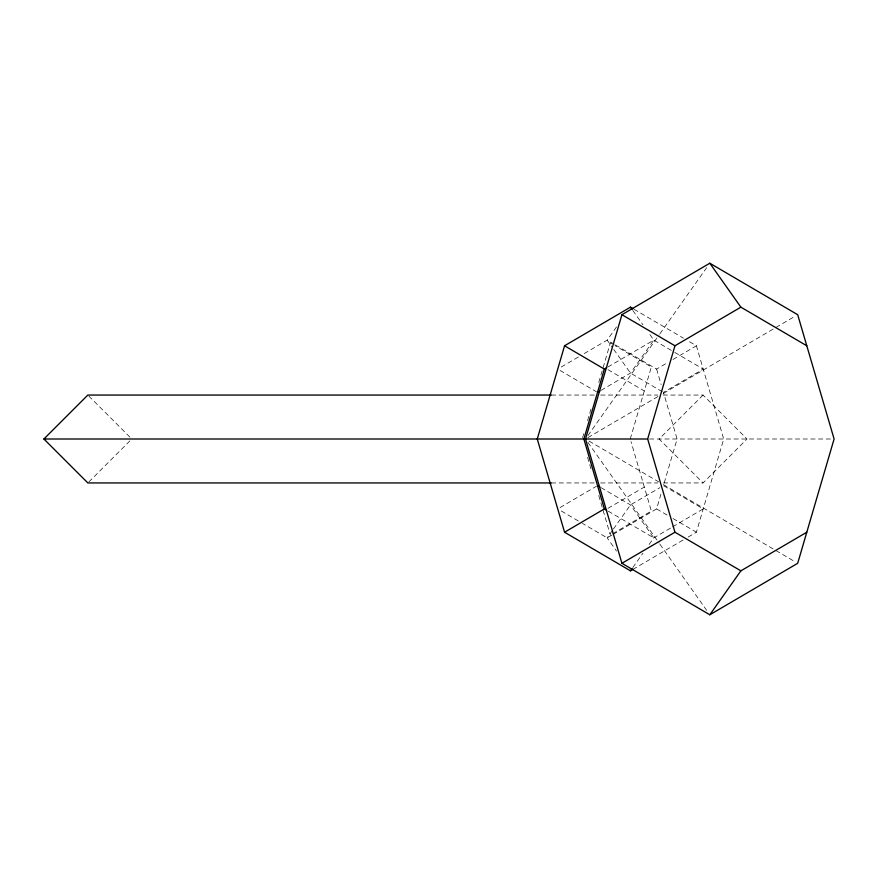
<?xml version="1.0" encoding="UTF-8"?>
<svg xmlns="http://www.w3.org/2000/svg" width="878" height="878" viewBox="0 0 878 878"><rect width="100%" height="100%" fill="white"/><g stroke="black" fill="none" stroke-linecap="round" stroke-linejoin="round"><path stroke-width="0.66" stroke-dasharray="4.39 3.29" d="M582.586 437.683L583.738 433.732M587.569 420.661L591.41 407.557M598.774 382.402L610.342 342.914L613.854 344.966M630.239 439L651.355 366.938L615.028 345.658M613.063 534.428L656.612 508.911L661.167 493.381M688.154 537.051L696.397 532.222L723.702 439L696.397 345.778L688.154 340.949M616.499 326.945L607.181 340.126L582.454 354.602M587.887 435.642L659.137 334.88M659.938 333.761L706.636 267.702M612.614 530.18L607.181 537.874L616.499 551.055M613.393 529.083L630.481 504.916L659.905 487.674M632.808 567.539L642.915 553.25M649.127 544.47L653.781 537.874L671.44 527.535M88.799 481.989L129.878 440.91M703.058 395.056L659.115 439L703.058 482.944L747.002 439L703.058 395.056L663.307 395.056M561.272 367.015L581.28 355.294M607.883 367.015L653.781 340.126L671.44 350.465M601.057 390.326L630.481 373.084L653.781 340.126L649.127 333.53M615.412 344.955L656.612 369.089L668.312 362.23M672.998 359.486L696.397 345.778M587.876 437.617L658.599 396.187M663.318 393.432L795.336 316.091M560.076 507.539L596.349 486.291M607.993 508.318L644.32 487.049M612.69 533.714L651.355 511.062L631.008 441.601M611.889 535.119L607.181 537.874L582.454 523.398M672.614 526.844L703.223 508.911L663.439 485.611L677.092 439L663.439 392.389L703.223 369.089L672.614 351.156M632.84 569.449L683.446 539.805M551.439 395.056L595.185 395.056M600.662 395.056L657.863 395.056M649.479 439L831.367 439M551.439 482.944L595.185 482.944M600.662 482.944L657.863 482.944M663.307 482.944L703.058 482.944M634.015 309.243L683.446 338.195M614.238 344.264L607.181 340.126L612.614 347.82M662.264 391.698L630.481 373.084L613.393 348.917M607.993 369.682L644.32 390.951M560.076 370.461L596.349 391.709M589.05 441.074L658.599 481.813M663.318 484.568L795.336 561.909M656.612 508.911L668.312 515.77M672.998 518.514L696.397 532.222M601.057 487.674L630.481 504.916L653.781 537.874L607.883 510.985M561.272 510.985L581.28 522.706M88.799 396.011L130.833 438.045M632.808 310.461L642.915 324.75M587.887 442.358L659.137 543.12M659.938 544.239L706.636 610.298M656.612 369.089L661.167 384.619M587.569 457.339L591.41 470.443M598.774 495.598L610.342 535.086"/><path stroke-width="1.32" d="M632.84 308.551L630.481 307.168L564.565 345.778L537.259 439L564.565 532.222L630.481 570.832L632.84 569.449M606.698 367.706L604.349 369.089L583.87 439L604.349 508.911L606.698 510.294M621.92 314.708L585.516 439L621.92 563.292L709.808 614.776L797.696 563.292L834.1 439L797.696 314.708L709.808 263.224L621.92 314.708L674.962 345.778L740.878 307.168L806.794 345.778M806.794 532.222L740.878 570.832L674.962 532.222L647.668 439L674.962 345.778M630.481 570.832L632.039 568.637M709.808 614.776L740.878 570.832M551.439 482.944L87.844 482.944L43.9 439L87.844 395.056L551.439 395.056M597.523 392.389L599.883 391.006M564.565 532.222L604.349 508.911M621.92 563.292L674.962 532.222M43.9 439L647.668 439M564.565 345.778L604.349 369.089M597.523 485.611L599.883 486.994M709.808 263.224L740.878 307.168M630.481 307.168L632.039 309.363"/></g></svg>
